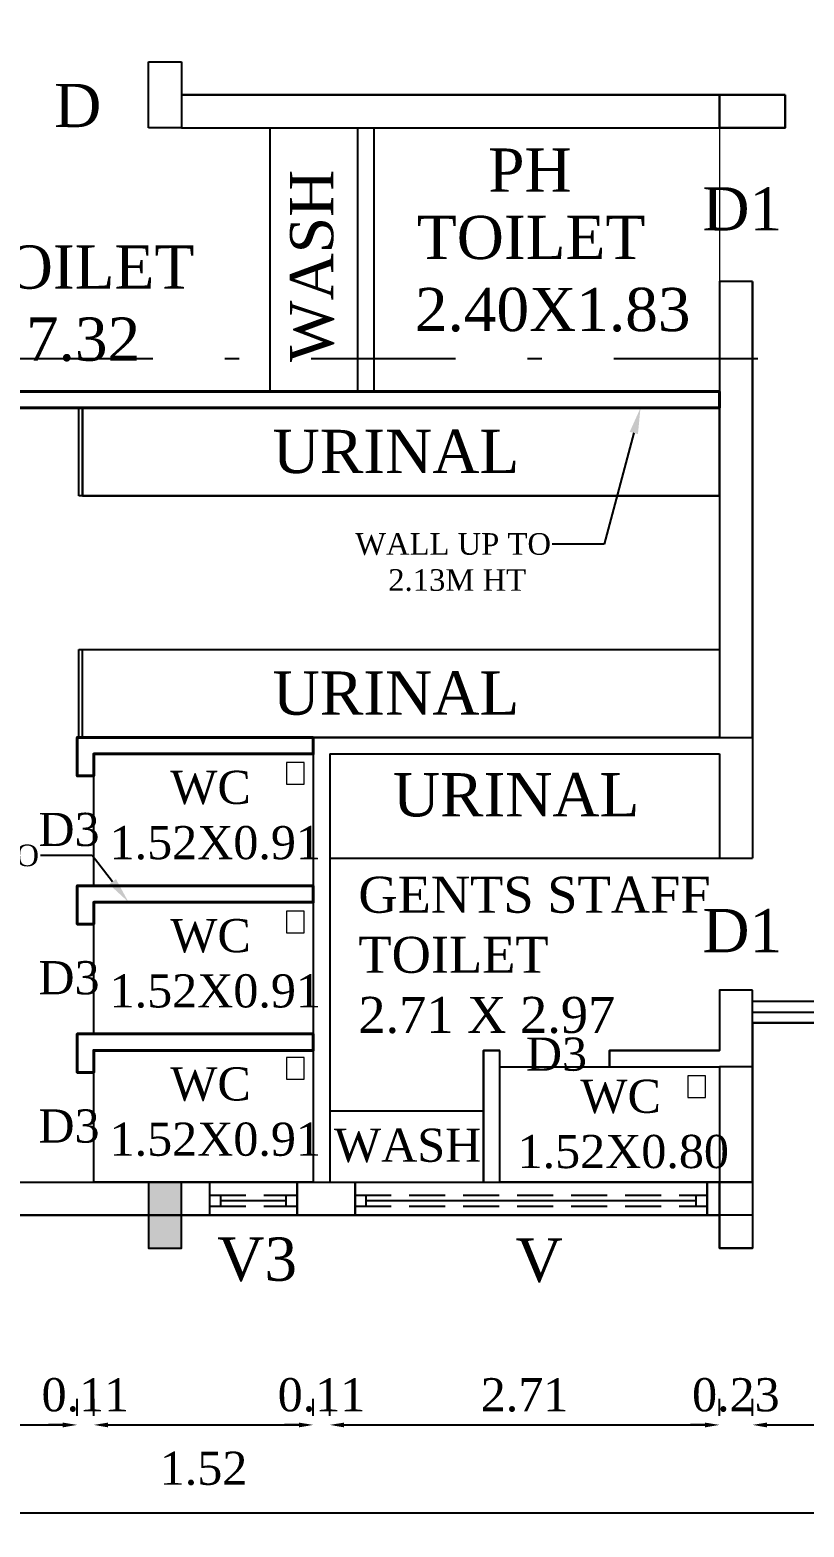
# Model space of a CAD drawing. Header units: metres. Extents: x 3616 to 3987, y 1122 to 1251.
# Drawn here: x 3833.77 to 3839.15, y 1156.45 to 1166.84 of the extents above; entities that cross this region are included whole.
import ezdxf
from ezdxf import colors
from ezdxf.entities.mleader import LeaderData, LeaderLine
from ezdxf.math import Vec2, Vec3

# ---------------------------------------------------------------- set-up
doc = ezdxf.new("R2010")
doc.units = ezdxf.units.M
doc.linetypes.add('DASHDOT', pattern=[1, 0.5, -0.25, 0, -0.25])
doc.linetypes.add('DASHED2', pattern=[0.375, 0.25, -0.125])
for name, color, linetype in [('BLK_1_FLR_1_BLT_UP_AREA', 26, 'Continuous'), ('BLK_1_FLR_1_URINAL', 235, 'Continuous'), ('BLK_1_FLR_1_WATER_CLOSET', 213, 'Continuous')]:
    doc.layers.add(name, color=color, linetype=linetype)
doc.layers.add('BLK_1_FLR_1_SP_WC', color=233, linetype='Continuous', lineweight=5)
doc.layers.add('BLK_1_FLR_1_WASH', color=243, linetype='Continuous', lineweight=5)
doc.styles.add('ANAND', font='times.ttf')
doc.dimstyles.new('V1', dxfattribs={"dimtxt": 0.23, "dimasz": 0.1, "dimexe": 0.18, "dimexo": 0.0625, "dimgap": 0.09, "dimtad": 1, "dimzin": 0, "dimdsep": 46, "dimtxsty": 'ANAND', "dimcen": 0.09, "dimadec": 0, "dimazin": 0, "dimtfac": 1, "dimtix": 1, "dimtofl": 0, "dimtmove": 2, "dimatfit": 0, "dimfxl": 0, "dimtolj": 1, "dimtzin": 0, "dimarcsym": 0})

# ---------------------------------------------------------------- blocks, each defined once
blk = doc.blocks.new('*D153')
at = {"color": 0, "lineweight": -2}
for p, q in [((3832.273, 1157.223), (3832.273, 1157.341)), ((3834.101, 1157.223), (3834.101, 1157.341)), ((3832.373, 1157.161), (3834.001, 1157.161))]:
    blk.add_line(p, q, dxfattribs=at)
at = {"color": 0}
for points in [[(3832.373, 1157.177), (3832.373, 1157.144), (3832.273, 1157.161)], [(3834.001, 1157.177), (3834.001, 1157.144), (3834.101, 1157.161)]]:
    blk.add_solid(points, dxfattribs=at)
at = {"layer": 'Defpoints', "color": 0}
for p in [(3832.273, 1157.161), (3834.101, 1157.161), (3834.101, 1157.161)]:
    blk.add_point(p, dxfattribs=at)
at = {"color": 0, "insert": (3833.187, 1156.851), "char_height": 0.23, "attachment_point": 5, "style": 'ANAND'}
blk.add_mtext('\\A1;1.83', dxfattribs=at)
blk = doc.blocks.new('*D154')
at = {"color": 0, "lineweight": -2}
for p, q in [((3834.101, 1157.223), (3834.101, 1157.341)), ((3834.216, 1157.223), (3834.216, 1157.341)), ((3834.001, 1157.161), (3833.901, 1157.161)), ((3834.316, 1157.161), (3834.416, 1157.161))]:
    blk.add_line(p, q, dxfattribs=at)
at = {"color": 0}
for points in [[(3834.001, 1157.177), (3834.001, 1157.144), (3834.101, 1157.161)], [(3834.316, 1157.177), (3834.316, 1157.144), (3834.216, 1157.161)]]:
    blk.add_solid(points, dxfattribs=at)
at = {"layer": 'Defpoints', "color": 0}
for p in [(3834.101, 1157.161), (3834.216, 1157.161), (3834.216, 1157.161)]:
    blk.add_point(p, dxfattribs=at)
at = {"color": 0, "insert": (3834.158, 1157.368), "char_height": 0.23, "attachment_point": 5, "style": 'ANAND'}
blk.add_mtext('\\A1;0.11', dxfattribs=at)
blk = doc.blocks.new('*D155')
at = {"color": 0, "lineweight": -2}
for p, q in [((3834.216, 1157.223), (3834.216, 1157.341)), ((3835.74, 1157.223), (3835.74, 1157.341)), ((3834.316, 1157.161), (3835.64, 1157.161))]:
    blk.add_line(p, q, dxfattribs=at)
at = {"color": 0}
for points in [[(3834.316, 1157.177), (3834.316, 1157.144), (3834.216, 1157.161)], [(3835.64, 1157.177), (3835.64, 1157.144), (3835.74, 1157.161)]]:
    blk.add_solid(points, dxfattribs=at)
at = {"layer": 'Defpoints', "color": 0}
for p in [(3834.216, 1157.161), (3835.74, 1157.161), (3835.74, 1157.161)]:
    blk.add_point(p, dxfattribs=at)
at = {"color": 0, "insert": (3834.978, 1156.858), "char_height": 0.23, "attachment_point": 5, "style": 'ANAND'}
blk.add_mtext('\\A1;1.52', dxfattribs=at)
blk = doc.blocks.new('*D156')
at = {"color": 0, "lineweight": -2}
for p, q in [((3835.74, 1157.223), (3835.74, 1157.341)), ((3835.854, 1157.223), (3835.854, 1157.341)), ((3835.64, 1157.161), (3835.54, 1157.161)), ((3835.954, 1157.161), (3836.054, 1157.161))]:
    blk.add_line(p, q, dxfattribs=at)
at = {"color": 0}
for points in [[(3835.64, 1157.177), (3835.64, 1157.144), (3835.74, 1157.161)], [(3835.954, 1157.177), (3835.954, 1157.144), (3835.854, 1157.161)]]:
    blk.add_solid(points, dxfattribs=at)
at = {"layer": 'Defpoints', "color": 0}
for p in [(3835.74, 1157.161), (3835.854, 1157.161), (3835.854, 1157.161)]:
    blk.add_point(p, dxfattribs=at)
at = {"color": 0, "insert": (3835.797, 1157.368), "char_height": 0.23, "attachment_point": 5, "style": 'ANAND'}
blk.add_mtext('\\A1;0.11', dxfattribs=at)
blk = doc.blocks.new('*D157')
at = {"color": 0, "lineweight": -2}
for p, q in [((3835.854, 1157.223), (3835.854, 1157.341)), ((3838.559, 1157.223), (3838.559, 1157.341)), ((3835.954, 1157.161), (3838.459, 1157.161))]:
    blk.add_line(p, q, dxfattribs=at)
at = {"color": 0}
for points in [[(3835.954, 1157.177), (3835.954, 1157.144), (3835.854, 1157.161)], [(3838.459, 1157.177), (3838.459, 1157.144), (3838.559, 1157.161)]]:
    blk.add_solid(points, dxfattribs=at)
at = {"layer": 'Defpoints', "color": 0}
for p in [(3835.854, 1157.161), (3838.559, 1157.161), (3838.559, 1157.161)]:
    blk.add_point(p, dxfattribs=at)
at = {"color": 0, "insert": (3837.206, 1157.368), "char_height": 0.23, "attachment_point": 5, "style": 'ANAND'}
blk.add_mtext('\\A1;2.71', dxfattribs=at)
blk = doc.blocks.new('*D158')
at = {"color": 0, "lineweight": -2}
for p, q in [((3838.559, 1157.223), (3838.559, 1157.341)), ((3838.788, 1157.223), (3838.788, 1157.341)), ((3838.459, 1157.161), (3838.359, 1157.161)), ((3838.888, 1157.161), (3838.988, 1157.161))]:
    blk.add_line(p, q, dxfattribs=at)
at = {"color": 0}
for points in [[(3838.459, 1157.177), (3838.459, 1157.144), (3838.559, 1157.161)], [(3838.888, 1157.177), (3838.888, 1157.144), (3838.788, 1157.161)]]:
    blk.add_solid(points, dxfattribs=at)
at = {"layer": 'Defpoints', "color": 0}
for p in [(3838.559, 1157.161), (3838.788, 1157.161), (3838.788, 1157.161)]:
    blk.add_point(p, dxfattribs=at)
at = {"color": 0, "insert": (3838.673, 1157.368), "char_height": 0.23, "attachment_point": 5, "style": 'ANAND'}
blk.add_mtext('\\A1;0.23', dxfattribs=at)
blk = doc.blocks.new('*D159')
at = {"color": 0, "lineweight": -2}
for p, q in [((3838.788, 1157.223), (3838.788, 1157.341)), ((3841.836, 1157.223), (3841.836, 1157.341)), ((3838.888, 1157.161), (3841.736, 1157.161))]:
    blk.add_line(p, q, dxfattribs=at)
at = {"color": 0}
for points in [[(3838.888, 1157.177), (3838.888, 1157.144), (3838.788, 1157.161)], [(3841.736, 1157.177), (3841.736, 1157.144), (3841.836, 1157.161)]]:
    blk.add_solid(points, dxfattribs=at)
at = {"layer": 'Defpoints', "color": 0}
for p in [(3838.788, 1157.161), (3841.836, 1157.161), (3841.836, 1157.161)]:
    blk.add_point(p, dxfattribs=at)
at = {"color": 0, "insert": (3840.312, 1157.368), "char_height": 0.23, "attachment_point": 5, "style": 'ANAND'}
blk.add_mtext('\\A1;3.05', dxfattribs=at)
blk = doc.blocks.new('*D167')
at = {"color": 0, "lineweight": -2}
for p, q in [((3830.406, 1156.515), (3830.406, 1156.732)), ((3866.753, 1156.515), (3866.753, 1156.732)), ((3830.506, 1156.552), (3866.653, 1156.552))]:
    blk.add_line(p, q, dxfattribs=at)
at = {"color": 0}
for points in [[(3830.506, 1156.569), (3830.506, 1156.536), (3830.406, 1156.552)], [(3866.653, 1156.569), (3866.653, 1156.536), (3866.753, 1156.552)]]:
    blk.add_solid(points, dxfattribs=at)
at = {"layer": 'Defpoints', "color": 0}
for p in [(3866.753, 1156.552), (3830.406, 1156.452), (3866.753, 1156.452)]:
    blk.add_point(p, dxfattribs=at)
at = {"color": 0, "insert": (3848.579, 1156.76), "char_height": 0.23, "attachment_point": 5, "style": 'ANAND'}
blk.add_mtext('\\A1;36.35', dxfattribs=at)

msp = doc.modelspace()

# ---------------------------------------------------------------- hatches: boundary and pattern name
h = msp.add_hatch(color=256)
h.dxf.hatch_style = 1
h.paths.add_polyline_path([(3834.82449, 1158.84451), (3834.59589, 1158.84451), (3834.59589, 1158.61591), (3834.82449, 1158.61591)])
h.paths.add_polyline_path([(3834.82449, 1158.61591), (3834.59589, 1158.61591), (3834.59589, 1158.38731), (3834.82449, 1158.38731)])

# ---------------------------------------------------------------- linework, layer by layer
at = {"lineweight": -2}
for p, q in [((3834.59589, 1166.61691, -0.0324), (3834.82449, 1166.61691, -0.0324)), ((3834.59589, 1166.15971, -0.0324), (3834.59589, 1166.61691, -0.0324)), ((3834.82449, 1166.61691, -0.0324), (3834.82449, 1166.15971, -0.0324)), ((3834.82449, 1166.38831, -0.0324), (3838.55903, 1166.38831, -0.0324)), ((3839.01623, 1166.38831, -0.0324), (3838.55903, 1166.38831, -0.0324)), ((3838.55903, 1166.38831, -0.0324), (3838.55903, 1166.15971, -0.0324)), ((3839.01623, 1166.15971, -0.0324), (3839.01623, 1166.38831, -0.0324)), ((3834.82449, 1166.15971, -0.0324), (3834.59589, 1166.15971, -0.0324)), ((3834.82449, 1166.15971, -0.0324), (3838.55903, 1166.15971, -0.0324)), ((3835.43735, 1166.15971, -0.0324), (3835.43735, 1164.33091, -0.0324)), ((3836.04695, 1166.15971, -0.0324), (3836.04695, 1164.33091, -0.0324)), ((3836.16125, 1166.15971, -0.0324), (3836.16125, 1164.33091, -0.0324)), ((3838.55903, 1166.15971, -0.0324), (3839.01623, 1166.15971, -0.0324)), ((3838.55903, 1165.09291, -0.0324), (3838.55903, 1161.93061, -0.0324)), ((3838.78763, 1165.09291, -0.0324), (3838.78763, 1161.09241, -0.0324)), ((3838.55903, 1164.33091, -0.0324), (3833.37669, 1164.33091, -0.0324)), ((3836.16125, 1164.33091, -0.0324), (3836.04695, 1164.33091, -0.0324)), ((3838.55903, 1164.21661, -0.0324), (3833.37669, 1164.21661, -0.0324)), ((3834.11329, 1163.60701, -0.0324), (3834.11329, 1164.21661, -0.0324)), ((3834.13869, 1163.60701, -0.0324), (3834.13869, 1164.21661, -0.0324)), ((3838.55903, 1163.60701, -0.0324), (3834.11329, 1163.60701, -0.0324)), ((3834.11329, 1161.93061, -0.0324), (3834.11329, 1162.54021, -0.0324)), ((3834.11329, 1162.54021, -0.0324), (3838.55903, 1162.54021, -0.0324)), ((3834.13869, 1161.93061, -0.0324), (3834.13869, 1162.54021, -0.0324)), ((3834.10133, 1161.93061, -0.0324), (3834.10133, 1161.66391, -0.0324)), ((3834.10133, 1161.93061, -0.0324), (3836.04369, 1161.93061, -0.0324)), ((3836.04369, 1161.93061, -0.0324), (3838.78763, 1161.93061, -0.0324)), ((3834.21563, 1161.81631, -0.0324), (3834.21563, 1161.66391, -0.0324)), ((3834.21563, 1161.81631, -0.0324), (3835.73963, 1161.81631, -0.0324)), ((3835.73963, 1161.81631, -0.0324), (3835.73963, 1160.90191, -0.0324)), ((3835.85393, 1161.81631, -0.0324), (3835.85393, 1158.84451, -0.0324)), ((3835.85393, 1161.81631, -0.0324), (3837.03503, 1161.81631, -0.0324)), ((3837.03503, 1161.81631, -0.0324), (3838.55903, 1161.81631, -0.0324)), ((3838.55903, 1161.81631, -0.0324), (3838.55903, 1161.09241, -0.0324)), ((3834.10133, 1161.66391, -0.0324), (3834.21563, 1161.66391, -0.0324)), ((3835.85393, 1161.09241, -0.0324), (3838.78763, 1161.09241, -0.0324)), ((3834.10133, 1160.90191, -0.0324), (3834.10133, 1160.63521, -0.0324)), ((3834.10133, 1160.90191, -0.0324), (3835.73963, 1160.90191, -0.0324)), ((3834.21563, 1160.78761, -0.0324), (3834.21563, 1160.63521, -0.0324)), ((3834.21563, 1160.78761, -0.0324), (3835.73963, 1160.78761, -0.0324)), ((3835.73963, 1160.78761, -0.0324), (3835.73963, 1159.87321, -0.0324)), ((3834.10133, 1160.63521, -0.0324), (3834.21563, 1160.63521, -0.0324)), ((3838.78763, 1160.10181, -0.0324), (3841.83563, 1160.10181, -0.0324)), ((3838.78763, 1160.02561, -0.0324), (3841.83563, 1160.02561, -0.0324)), ((3834.10133, 1159.87321, -0.0324), (3834.10133, 1159.60651, -0.0324)), ((3834.10133, 1159.87321, -0.0324), (3835.73963, 1159.87321, -0.0324)), ((3838.78763, 1159.94941, -0.0324), (3841.83563, 1159.94941, -0.0324)), ((3834.21563, 1159.75891, -0.0324), (3834.21563, 1159.60651, -0.0324)), ((3834.21563, 1159.75891, -0.0324), (3835.73963, 1159.75891, -0.0324)), ((3835.73963, 1159.75891, -0.0324), (3835.73963, 1158.84451, -0.0324)), ((3836.92073, 1158.84451, -0.0324), (3836.92073, 1159.75891, -0.0324)), ((3836.92073, 1159.75891, -0.0324), (3837.03503, 1159.75891, -0.0324)), ((3837.03503, 1158.84451, -0.0324), (3837.03503, 1159.75891, -0.0324)), ((3837.79703, 1159.64461, -0.0324), (3837.79703, 1159.75891, -0.0324)), ((3837.79703, 1159.75891, -0.0324), (3838.55903, 1159.75891, -0.0324)), ((3838.78763, 1159.72081, -0.0324), (3838.78763, 1158.84451, -0.0324)), ((3834.10133, 1159.60651, -0.0324), (3834.21563, 1159.60651, -0.0324)), ((3837.79703, 1159.64461, -0.0324), (3838.55903, 1159.64461, -0.0324)), ((3835.85393, 1159.33981, -0.0324), (3836.92073, 1159.33981, -0.0324)), ((3830.63423, 1158.84451, -0.0324), (3838.78763, 1158.84451, -0.0324)), ((3836.0304, 1158.84451, -0.0324), (3836.0304, 1158.61591, -0.0324)), ((3838.78763, 1158.84451, -0.0324), (3838.55903, 1158.84451, -0.0324)), ((3838.55903, 1158.84451, -0.0324), (3838.55903, 1158.38731, -0.0324)), ((3838.55903, 1158.84451, -0.0324), (3838.55903, 1158.38731, -0.0324)), ((3830.63423, 1158.61591, -0.0324), (3838.55903, 1158.61591, -0.0324)), ((3838.55903, 1158.38731, -0.0324), (3838.78763, 1158.38731, -0.0324))]:
    msp.add_line(p, q, dxfattribs=at)
at = {"linetype": 'DASHDOT', "ltscale": 2}
msp.add_line((3829.42621, 1164.55951, -0.0324), (3868.00209, 1164.55951, -0.0324), dxfattribs=at)
for p, q in [((3835.02278, 1158.61591, -0.0324), (3835.02278, 1158.84451, -0.0324)), ((3835.62718, 1158.61591, -0.0324), (3835.62718, 1158.84451, -0.0324)), ((3836.0304, 1158.61591, -0.0324), (3836.0304, 1158.84451, -0.0324)), ((3838.4748, 1158.61591, -0.0324), (3838.4748, 1158.84451, -0.0324)), ((3835.09898, 1158.67941, -0.0324), (3835.09898, 1158.75561, -0.0324)), ((3835.55098, 1158.67941, -0.0324), (3835.55098, 1158.75561, -0.0324)), ((3836.1066, 1158.67941, -0.0324), (3836.1066, 1158.75561, -0.0324)), ((3838.3986, 1158.67941, -0.0324), (3838.3986, 1158.75561, -0.0324)), ((3835.09898, 1158.71751, -0.0324), (3835.55098, 1158.71751, -0.0324)), ((3836.1066, 1158.71751, -0.0324), (3838.3986, 1158.71751, -0.0324))]:
    msp.add_line(p, q)
at = {"linetype": 'DASHED2'}
for p, q in [((3835.02278, 1158.75561, -0.0324), (3835.62718, 1158.75561, -0.0324)), ((3836.0304, 1158.75561, -0.0324), (3838.4748, 1158.75561, -0.0324)), ((3835.02278, 1158.67941, -0.0324), (3835.62718, 1158.67941, -0.0324)), ((3836.0304, 1158.67941, -0.0324), (3838.4748, 1158.67941, -0.0324))]:
    msp.add_line(p, q, dxfattribs=at)
at = {"lineweight": -2, "elevation": -0.0324}
for points in [[(3838.55903, 1166.38831), (3834.82449, 1166.38831), (3834.82449, 1166.15971), (3838.55903, 1166.15971)], [(3839.01623, 1166.38831), (3839.01623, 1166.15971), (3838.55903, 1166.15971), (3838.55903, 1166.38831)], [(3838.78763, 1165.09291), (3838.55903, 1165.09291), (3838.55903, 1161.93061), (3838.78763, 1161.93061)], [(3838.78763, 1160.17801), (3838.55903, 1160.17801), (3838.55903, 1159.75891), (3837.79703, 1159.75891), (3837.79703, 1159.64461), (3838.55903, 1159.64461), (3838.55903, 1158.84451), (3838.78763, 1158.84451)], [(3837.03503, 1159.75891), (3836.92073, 1159.75891), (3836.92073, 1158.84451), (3837.03503, 1158.84451)], [(3838.78763, 1159.64461), (3838.55903, 1159.64461), (3838.55903, 1158.84451), (3838.78763, 1158.84451)], [(3838.55903, 1158.84451), (3838.78763, 1158.84451), (3838.78763, 1158.38731), (3838.55903, 1158.38731)]]:
    msp.add_lwpolyline(points, close=True, dxfattribs=at)
at = {"lineweight": 40, "elevation": -0.0324}
for points in [[(3838.55903, 1164.33091), (3833.37669, 1164.33091), (3833.37669, 1164.21661), (3838.55903, 1164.21661)], [(3835.73963, 1161.93061), (3834.10133, 1161.93061), (3834.10133, 1161.66391), (3834.21563, 1161.66391), (3834.21563, 1161.81631), (3835.73963, 1161.81631)], [(3835.73963, 1160.90191), (3834.10133, 1160.90191), (3834.10133, 1160.63521), (3834.21563, 1160.63521), (3834.21563, 1160.78761), (3835.73963, 1160.78761)], [(3835.73963, 1159.87321), (3834.10133, 1159.87321), (3834.10133, 1159.60651), (3834.21563, 1159.60651), (3834.21563, 1159.75891), (3835.73963, 1159.75891)]]:
    msp.add_lwpolyline(points, close=True, dxfattribs=at)
at = {"elevation": -0.0324}
for points in [[(3834.82449, 1158.84451), (3834.59589, 1158.84451), (3834.59589, 1158.38731), (3834.82449, 1158.38731)], [(3835.02278, 1158.84451), (3835.62718, 1158.84451), (3835.62718, 1158.61591), (3835.02278, 1158.61591)], [(3836.0304, 1158.84451), (3838.4748, 1158.84451), (3838.4748, 1158.61591), (3836.0304, 1158.61591)]]:
    msp.add_lwpolyline(points, close=True, dxfattribs=at)
at = {"layer": 'BLK_1_FLR_1_BLT_UP_AREA', "color": 26, "ltscale": 400, "elevation": -0.0324}
msp.add_lwpolyline([(3830.40563, 1205.17411), (3858.52343, 1205.17411), (3858.52343, 1194.12511), (3846.25523, 1194.12511), (3846.25523, 1185.89551), (3842.06423, 1185.89551), (3842.06195, 1175.2278), (3850.06523, 1175.22951), (3850.06523, 1177.89616), (3866.75303, 1177.89291), (3866.75303, 1158.61591), (3841.83563, 1158.61591), (3841.83563, 1159.94941), (3838.78763, 1159.94941), (3838.78763, 1158.61591), (3830.40563, 1158.61591), (3830.40563, 1166.38831), (3833.14883, 1166.38831), (3833.14883, 1169.43631), (3830.40563, 1169.43631)], close=True, dxfattribs=at)
at = {"layer": 'BLK_1_FLR_1_SP_WC', "elevation": -0.0324}
msp.add_lwpolyline([(3836.16125, 1166.15971), (3838.55903, 1166.15971), (3838.55903, 1164.33091), (3836.16125, 1164.33091)], close=True, dxfattribs=at)
at = {"layer": 'BLK_1_FLR_1_URINAL', "ltscale": 400, "elevation": -0.0324}
for points in [[(3834.13869, 1163.60701), (3838.55903, 1163.60701), (3838.55903, 1164.21661), (3834.13869, 1164.21661)], [(3834.13869, 1162.54021), (3838.55903, 1162.54021), (3838.55903, 1161.93061), (3834.13869, 1161.93061)]]:
    msp.add_lwpolyline(points, close=True, dxfattribs=at)
at = {"layer": 'BLK_1_FLR_1_WASH', "color": 60, "elevation": -0.0324}
for points in [[(3835.55333, 1161.75553), (3835.55333, 1161.60553), (3835.67582, 1161.60553), (3835.67582, 1161.75553)], [(3835.55333, 1160.72484), (3835.55333, 1160.57484), (3835.67582, 1160.57484), (3835.67582, 1160.72484)], [(3835.55333, 1159.71066), (3835.55333, 1159.56066), (3835.67582, 1159.56066), (3835.67582, 1159.71066)], [(3838.3405, 1159.58214), (3838.3405, 1159.43214), (3838.463, 1159.43214), (3838.463, 1159.58214)]]:
    msp.add_lwpolyline(points, close=True, dxfattribs=at)
at = {"layer": 'BLK_1_FLR_1_WATER_CLOSET', "color": 1, "elevation": -0.0324}
for points in [[(3834.21563, 1161.81631), (3835.73963, 1161.81631), (3835.73963, 1160.90191), (3834.21563, 1160.90191)], [(3834.21563, 1160.78761), (3835.73963, 1160.78761), (3835.73963, 1159.87321), (3834.21563, 1159.87321)], [(3834.21563, 1159.75891), (3835.73963, 1159.75891), (3835.73963, 1158.84451), (3834.21563, 1158.84451)], [(3837.03503, 1159.64461), (3838.55903, 1159.64461), (3838.55903, 1158.84451), (3837.03503, 1158.84451)]]:
    msp.add_lwpolyline(points, close=True, dxfattribs=at)

# ---------------------------------------------------------------- texts
at = {"style": 'ANAND'}
for s, height, p in [('D', 0.3, (3833.94161, 1166.16469, -0.0324)), ('PH', 0.3, (3836.95416, 1165.71653, -0.0324)), ('D1', 0.3, (3838.44037, 1165.44772, -0.0324)), ('URINAL', 0.3, (3835.45805, 1163.76468, -0.0324)), ('URINAL', 0.3, (3835.45805, 1162.08828, -0.0324)), ('URINAL', 0.3, (3836.29215, 1161.38264, -0.0324)), ('D3', 0.23, (3833.83195, 1161.1773, -0.0324)), ('D1', 0.3, (3838.44037, 1160.44061, -0.0324)), ('D3', 0.23, (3833.83195, 1160.1486, -0.0324)), ('D3', 0.23, (3837.21554, 1159.6185, -0.06481)), ('D3', 0.23, (3833.83195, 1159.1199, -0.0324)), ('WASH', 0.23, (3835.88294, 1158.98647, -0.0324)), ('V3', 0.3, (3835.07363, 1158.16137, -0.0324)), ('V', 0.3, (3837.14386, 1158.15459, -0.0324))]:
    msp.add_text(s, height=height, dxfattribs=at).set_placement(p)
msp.add_text('WASH', height=0.3, rotation=90, dxfattribs=at).set_placement((3835.87817, 1164.53451, -0.0324))
at = {"attachment_point": 1, "style": 'ANAND'}
for s, insert, char_height, width in [('{\\W0.110351; }TOILET\\P2.40X1.83', (3836.44509, 1165.54958, -0.0324), 0.3, 1.5497477), ('{\\W1.542968; }BOYS TOILET\\P{\\W5.004882; }7.92 X 7.32 ', (3831.8318, 1165.34412, -0.0324), 0.3, 3.165465), ('{\\W6.429734; }WC\\P{\\W1.58989; }1.52X0.91', (3834.18832, 1161.69928, -0.0324), 0.23, 1.6226107), ('GENTS STAFF TOILET\\P2.71 X 2.97', (3836.0528, 1160.96427, -0.0324), 0.25, 2.8272661), ('{\\W6.429734; }WC\\P{\\W1.58989; }1.52X0.91', (3834.18832, 1160.67058, -0.0324), 0.23, 1.6226107), ('{\\W6.429734; }WC\\P{\\W1.58989; }1.52X0.91', (3834.18832, 1159.64188, -0.0324), 0.23, 1.6226107), ('{\\W6.429734; }WC\\P{\\W1.417038; }1.52X0.80', (3837.03503, 1159.55626, -0.0324), 0.23, 1.6226107)]:
    msp.add_mtext(s, dxfattribs=dict(at, insert=insert, char_height=char_height, width=width))

# ---------------------------------------------------------------- dimensions: what is measured, and where the dimension line sits
for base, p1, p2, picture, middle in [((3834.21563, 1157.1606, -0.0324), (3834.10133, 1157.1606, -0.0324), (3834.21563, 1157.1606, -0.0324), '*D154', (3834.15848, 1157.36792, -0.0324)), ((3835.85393, 1157.1606, -0.0324), (3835.73963, 1157.1606, -0.0324), (3835.85393, 1157.1606, -0.0324), '*D156', (3835.79678, 1157.36792, -0.0324)), ((3838.55903, 1157.1606, -0.0324), (3835.85393, 1157.1606, -0.0324), (3838.55903, 1157.1606, -0.0324), '*D157', (3837.20648, 1157.36792, -0.0324)), ((3838.78763, 1157.1606, -0.0324), (3838.55903, 1157.1606, -0.0324), (3838.78763, 1157.1606, -0.0324), '*D158', (3838.67333, 1157.36792, -0.0324)), ((3841.83563, 1157.1606, -0.0324), (3838.78763, 1157.1606, -0.0324), (3841.83563, 1157.1606, -0.0324), '*D159', (3840.31163, 1157.36792, -0.0324)), ((3866.75303, 1156.55239, -0.0324), (3830.40563, 1156.45233, -0.0324), (3866.75303, 1156.45233, -0.0324), '*D167', (3848.57933, 1156.75971, -0.0324))]:
    dim = msp.add_linear_dim(base=base, p1=p1, p2=p2, dimstyle='V1')
    dim.commit()
    dim.dimension.update_dxf_attribs({"geometry": picture, "text_midpoint": middle})
for base, p1, p2, picture, middle in [((3834.10133, 1157.1606, -0.0324), (3832.27253, 1157.1606, -0.0324), (3834.10133, 1157.1606, -0.0324), '*D153', (3833.18693, 1156.85097, -0.0324)), ((3835.73963, 1157.1606, -0.0324), (3834.21563, 1157.1606, -0.0324), (3835.73963, 1157.1606, -0.0324), '*D155', (3834.97763, 1156.8577, -0.0324))]:
    dim = msp.add_linear_dim(base=base, p1=p1, p2=p2, dimstyle='V1')
    dim.commit()
    dim.dimension.update_dxf_attribs({"geometry": picture, "text_midpoint": middle, "dimtype": 160})

# ---------------------------------------------------------------- leaders
ml = msp.add_multileader_mtext('Standard')
ml.set_content('WALL UP TO\\P 2.13M HT', color=256, style='ANAND')
ml.set_leader_properties()
ml.build(insert=Vec2(0, 0))
ml.multileader.update_dxf_attribs({"dogleg_length": 0.36, "arrow_head_size": 0.18})
ctx = ml.context
ctx.base_point, ctx.char_height, ctx.arrow_head_size, ctx.landing_gap_size, ctx.plane_origin = Vec3(3835.90163, 1163.2713, -0.0324), 0.15, 0.18, 0.09, Vec3(3838.01113, 1164.21661, -0.0324)
ctx.text_align_type = 1
notes = []
notes.append((ctx, [(0, (1, 1, 0), (3837.75886, 1163.2713, -0.0324), (-1, 0), 0.36, [(0, [(3838.01113, 1164.21661, -0.0324)], 0, [])])]))
ctx.mtext.insert, ctx.mtext.alignment, ctx.mtext.flow_direction = Vec3(3836.71028, 1163.34782, -0.0324), 2, 5
ml = msp.add_multileader_mtext('Standard')
ml.set_content('WALL UP TO\\P 2.13M HT', color=256, style='ANAND')
ml.set_leader_properties()
ml.build(insert=Vec2(0, 0))
ml.multileader.update_dxf_attribs({"dogleg_length": 0.36, "arrow_head_size": 0.18})
ctx = ml.context
ctx.base_point, ctx.char_height, ctx.arrow_head_size, ctx.landing_gap_size, ctx.plane_origin = Vec3(3832.34823, 1161.11062, -0.0324), 0.15, 0.18, 0.09, Vec3(3834.45773, 1160.78761, -0.0324)
ctx.text_align_type = 1
notes.append((ctx, [(0, (1, 1, 0), (3834.20546, 1161.11062, -0.0324), (-1, 0), 0.36, [(0, [(3834.45773, 1160.78761, -0.0324)], 0, [])])]))
ctx.mtext.insert, ctx.mtext.alignment, ctx.mtext.flow_direction = Vec3(3833.15688, 1161.18714, -0.0324), 2, 5
for ctx, leaders in notes:
    for number, flags, end, landing, length, lines in leaders:
        leader = LeaderData()
        leader.index, (leader.has_last_leader_line, leader.has_dogleg_vector, leader.attachment_direction) = number, flags
        leader.last_leader_point, leader.dogleg_vector, leader.dogleg_length = Vec3(end), Vec3(landing), length
        for number, points, colour, breaks in lines:
            line = LeaderLine()
            line.index, line.vertices, line.color, line.breaks = number, Vec3.list(points), colors.encode_raw_color(colour), breaks
            leader.lines.append(line)
        ctx.leaders.append(leader)

doc.saveas('drawing.dxf')
